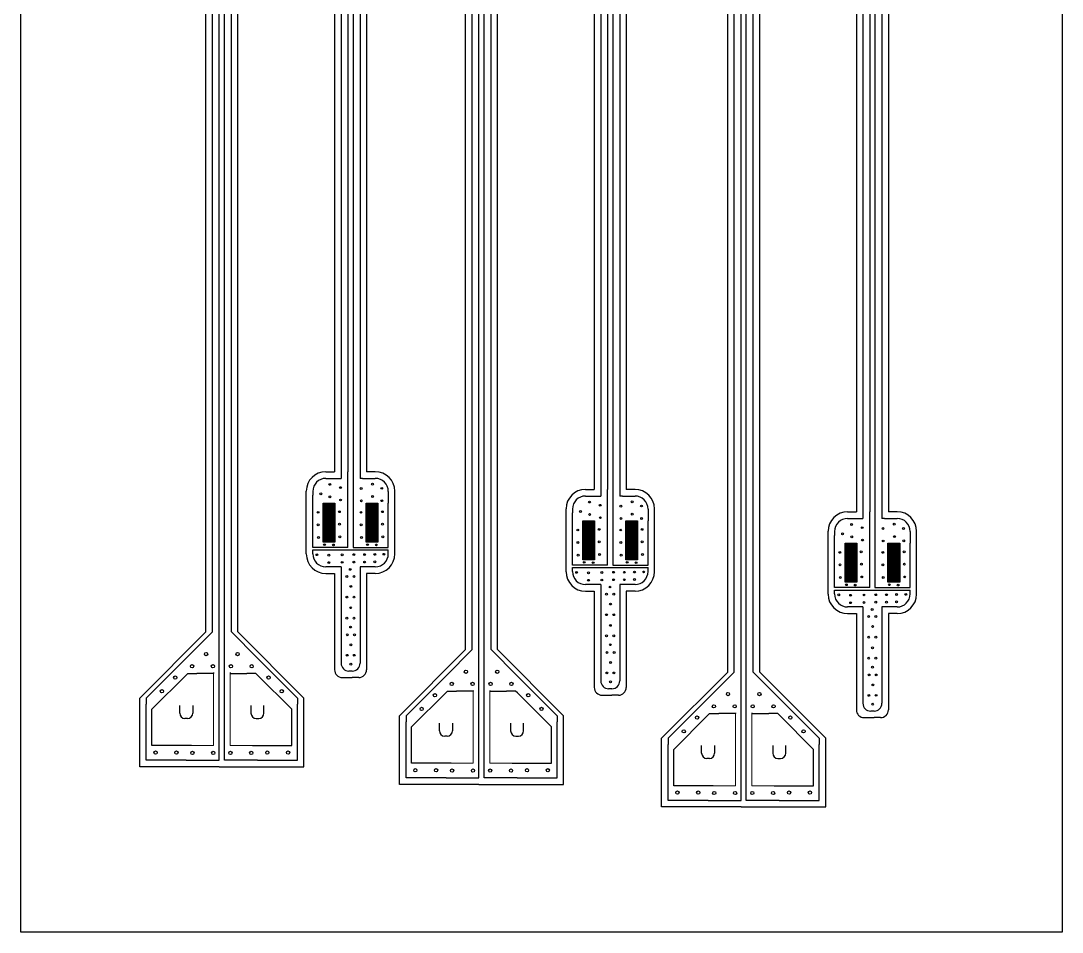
# Model space of a CAD drawing. Header units: inches. Extents: x 24.9 to 64.9, y 13.1 to 83.1.
# Drawn here: x 24.89 to 64.89, y 13.06 to 48.06 of the extents above; entities that cross this region are included whole.
import ezdxf

# ---------------------------------------------------------------- set-up
doc = ezdxf.new("R2010")
doc.units = ezdxf.units.IN
doc.header["$MEASUREMENT"] = 0
for name, color, linetype in [('Foil', 5, 'Continuous'), ('OPEN_INSULATION', 1, 'Continuous'), ('Outline', 82, 'Continuous'), ('Patterning', 40, 'Continuous')]:
    doc.layers.add(name, color=color, linetype=linetype)

msp = doc.modelspace()

# ---------------------------------------------------------------- linework, layer by layer
at = {"layer": 'Foil'}
for p, q in [((24.888, 13.064), (24.888, 83.064)), ((64.888, 83.064), (64.888, 13.064)), ((32.245, 37.589), (32.245, 67.589)), ((32.511, 37.589), (32.511, 67.589)), ((32.711, 37.589), (32.711, 67.589)), ((32.976, 37.589), (32.976, 67.589)), ((42.221, 36.91), (42.221, 66.91)), ((42.486, 36.91), (42.486, 66.91)), ((42.686, 36.91), (42.686, 66.91)), ((42.952, 36.91), (42.952, 66.91)), ((52.29, 36.05), (52.29, 66.05)), ((52.555, 36.05), (52.555, 66.05)), ((52.755, 36.05), (52.755, 66.05)), ((53.02, 36.05), (53.02, 66.05)), ((37.189, 60.748), (37.189, 30.748)), ((37.454, 60.748), (37.454, 30.748)), ((37.654, 60.748), (37.654, 30.748)), ((37.919, 60.748), (37.919, 30.748)), ((47.165, 60.069), (47.165, 30.069)), ((47.43, 60.069), (47.43, 30.069)), ((47.63, 60.069), (47.63, 30.069)), ((47.895, 60.069), (47.895, 30.069)), ((57.233, 59.209), (57.233, 29.209)), ((57.498, 59.209), (57.498, 29.209)), ((57.698, 59.209), (57.698, 29.209)), ((57.964, 59.209), (57.964, 29.209)), ((32.245, 24.593), (32.245, 37.589)), ((32.511, 24.593), (32.511, 37.589)), ((32.711, 24.593), (32.711, 37.589)), ((32.976, 24.593), (32.976, 37.589)), ((42.221, 23.914), (42.221, 36.91)), ((42.486, 23.914), (42.486, 36.91)), ((42.686, 23.914), (42.686, 36.91)), ((42.952, 23.914), (42.952, 36.91)), ((52.29, 23.054), (52.29, 36.05)), ((52.555, 23.054), (52.555, 36.05)), ((52.755, 23.054), (52.755, 36.05)), ((53.02, 23.054), (53.02, 36.05)), ((36.604, 30.493), (37.189, 30.493)), ((37.189, 30.748), (37.189, 30.493)), ((37.454, 27.843), (37.454, 30.748)), ((37.654, 30.748), (37.654, 27.843)), ((37.919, 30.748), (37.919, 30.493)), ((38.019, 30.493), (37.919, 30.493)), ((38.019, 30.493), (38.504, 30.493)), ((47.165, 30.069), (47.165, 29.814)), ((47.43, 27.164), (47.43, 30.069)), ((47.63, 30.069), (47.63, 27.164)), ((47.895, 30.069), (47.895, 29.814)), ((36.104, 29.993), (36.104, 29.843)), ((36.104, 29.543), (36.104, 29.843)), ((39.004, 29.993), (39.004, 29.843)), ((39.004, 29.843), (39.004, 29.743)), ((39.004, 29.743), (39.004, 29.543)), ((46.58, 29.814), (47.165, 29.814)), ((47.995, 29.814), (47.895, 29.814)), ((47.995, 29.814), (48.48, 29.814)), ((36.104, 28.043), (36.104, 29.543)), ((39.004, 28.043), (39.004, 29.543)), ((46.08, 29.314), (46.08, 29.164)), ((48.98, 29.314), (48.98, 29.164)), ((57.233, 29.209), (57.233, 28.954)), ((57.498, 26.304), (57.498, 29.209)), ((57.698, 29.209), (57.698, 26.304)), ((57.964, 29.209), (57.964, 28.954)), ((46.08, 28.864), (46.08, 29.164)), ((46.08, 27.364), (46.08, 28.864)), ((48.98, 29.164), (48.98, 29.064)), ((48.98, 29.064), (48.98, 28.864)), ((48.98, 27.364), (48.98, 28.864)), ((56.648, 28.954), (57.233, 28.954)), ((58.064, 28.954), (57.964, 28.954)), ((58.064, 28.954), (58.548, 28.954)), ((56.148, 28.454), (56.148, 28.304)), ((59.048, 28.454), (59.048, 28.304)), ((36.104, 27.893), (36.104, 28.043)), ((39.004, 27.893), (39.004, 28.043)), ((56.148, 28.004), (56.148, 28.304)), ((56.148, 26.504), (56.148, 28.004)), ((59.048, 28.304), (59.048, 28.204)), ((59.048, 28.204), (59.048, 28.004)), ((59.048, 26.504), (59.048, 28.004)), ((36.104, 27.843), (36.104, 27.893)), ((37.354, 27.843), (36.104, 27.843)), ((36.104, 27.743), (39.004, 27.743)), ((36.104, 27.593), (36.104, 27.743)), ((37.454, 27.843), (37.354, 27.843)), ((37.654, 27.843), (37.754, 27.843)), ((37.754, 27.843), (39.004, 27.843)), ((39.004, 27.843), (39.004, 27.893)), ((39.004, 27.593), (39.004, 27.743)), ((46.08, 27.214), (46.08, 27.364)), ((46.08, 27.164), (46.08, 27.214)), ((48.98, 27.214), (48.98, 27.364)), ((48.98, 27.164), (48.98, 27.214)), ((37.189, 27.093), (36.604, 27.093)), ((37.189, 27.093), (37.189, 24.393)), ((37.919, 27.093), (37.919, 24.393)), ((38.504, 27.093), (37.919, 27.093)), ((47.33, 27.164), (46.08, 27.164)), ((46.08, 27.064), (48.98, 27.064)), ((46.08, 26.914), (46.08, 27.064)), ((47.43, 27.164), (47.33, 27.164)), ((47.63, 27.164), (47.73, 27.164)), ((47.73, 27.164), (48.98, 27.164)), ((48.98, 26.914), (48.98, 27.064)), ((47.165, 26.414), (46.58, 26.414)), ((47.165, 26.414), (47.165, 23.714)), ((47.895, 26.414), (47.895, 23.714)), ((48.48, 26.414), (47.895, 26.414)), ((56.148, 26.354), (56.148, 26.504)), ((59.048, 26.354), (59.048, 26.504)), ((56.148, 26.304), (56.148, 26.354)), ((57.398, 26.304), (56.148, 26.304)), ((56.148, 26.204), (59.048, 26.204)), ((56.148, 26.054), (56.148, 26.204)), ((57.498, 26.304), (57.398, 26.304)), ((57.698, 26.304), (57.798, 26.304)), ((57.798, 26.304), (59.048, 26.304)), ((59.048, 26.304), (59.048, 26.354)), ((59.048, 26.054), (59.048, 26.204)), ((57.233, 25.554), (56.648, 25.554)), ((57.233, 25.554), (57.233, 22.854)), ((57.964, 25.554), (57.964, 22.854)), ((58.548, 25.554), (57.964, 25.554)), ((32.245, 24.593), (31.245, 23.593)), ((32.511, 23.593), (32.511, 24.593)), ((32.711, 23.593), (32.711, 24.593)), ((32.976, 24.593), (33.976, 23.593)), ((37.919, 24.393), (37.919, 23.393)), ((42.221, 23.914), (41.221, 22.914)), ((42.486, 22.914), (42.486, 23.914)), ((42.686, 22.914), (42.686, 23.914)), ((42.952, 23.914), (43.952, 22.914)), ((47.895, 23.714), (47.895, 22.714)), ((32.511, 19.666), (32.511, 23.593)), ((32.711, 19.666), (32.711, 23.593)), ((37.619, 23.093), (37.489, 23.093)), ((42.486, 18.988), (42.486, 22.914)), ((42.686, 18.988), (42.686, 22.914)), ((52.29, 23.054), (51.29, 22.054)), ((52.555, 22.054), (52.555, 23.054)), ((52.755, 22.054), (52.755, 23.054)), ((53.02, 23.054), (54.02, 22.054)), ((57.964, 22.854), (57.964, 21.854)), ((47.595, 22.414), (47.465, 22.414)), ((52.555, 18.127), (52.555, 22.054)), ((52.755, 18.127), (52.755, 22.054)), ((29.709, 19.666), (29.709, 21.815)), ((35.512, 19.666), (35.512, 21.815)), ((57.664, 21.554), (57.533, 21.554)), ((39.685, 18.988), (39.685, 21.137)), ((45.488, 18.988), (45.488, 21.137)), ((49.753, 18.127), (49.753, 20.276)), ((55.556, 18.127), (55.556, 20.276)), ((31.245, 19.666), (29.709, 19.666)), ((31.245, 19.666), (32.311, 19.666)), ((32.311, 19.666), (32.341, 19.666)), ((32.341, 19.666), (32.511, 19.666)), ((32.88, 19.666), (32.711, 19.666)), ((32.91, 19.666), (32.88, 19.666)), ((33.976, 19.666), (32.91, 19.666)), ((33.976, 19.666), (35.512, 19.666)), ((41.221, 18.988), (39.685, 18.988)), ((41.221, 18.988), (42.287, 18.988)), ((42.287, 18.988), (42.317, 18.988)), ((42.317, 18.988), (42.486, 18.988)), ((42.856, 18.988), (42.686, 18.988)), ((42.886, 18.988), (42.856, 18.988)), ((43.952, 18.988), (42.886, 18.988)), ((43.952, 18.988), (45.488, 18.988)), ((51.29, 18.127), (49.753, 18.127)), ((51.29, 18.127), (52.355, 18.127)), ((52.355, 18.127), (52.385, 18.127)), ((52.385, 18.127), (52.555, 18.127)), ((52.925, 18.127), (52.755, 18.127)), ((52.955, 18.127), (52.925, 18.127)), ((54.02, 18.127), (52.955, 18.127)), ((54.02, 18.127), (55.556, 18.127)), ((64.888, 13.064), (24.888, 13.064))]:
    msp.add_line(p, q, dxfattribs=at)
for points in [[(37.189, 24.393), (37.189, 23.393)], [(47.165, 23.714), (47.165, 22.714)], [(31.245, 23.593), (29.709, 22.057), (29.709, 21.815)], [(33.976, 23.593), (35.512, 22.057), (35.512, 21.815)], [(41.221, 22.914), (39.685, 21.378), (39.685, 21.137)], [(43.952, 22.914), (45.488, 21.378), (45.488, 21.137)], [(57.233, 22.854), (57.233, 21.854)], [(51.29, 22.054), (49.753, 20.518), (49.753, 20.276)], [(54.02, 22.054), (55.556, 20.518), (55.556, 20.276)]]:
    msp.add_lwpolyline(points, dxfattribs=at)
for centre in [(36.756, 30.261), (37.167, 30.139), (37.962, 30.105), (38.394, 30.271), (38.751, 30.109), (36.41, 29.901), (36.762, 29.784), (37.173, 29.662), (37.968, 29.628), (38.401, 29.794), (38.757, 29.633), (46.732, 29.582), (48.37, 29.592), (36.305, 29.188), (37.126, 29.212), (37.955, 29.188), (38.776, 29.212), (46.386, 29.222), (47.143, 29.46), (47.937, 29.426), (48.727, 29.431), (46.738, 29.105), (47.149, 28.983), (47.943, 28.949), (48.376, 29.115), (48.733, 28.954), (36.311, 28.711), (37.132, 28.735), (37.961, 28.711), (38.782, 28.735), (46.28, 28.509), (47.102, 28.533), (47.93, 28.509), (48.752, 28.533), (56.8, 28.722), (57.211, 28.6), (58.006, 28.565), (58.439, 28.732), (58.795, 28.57), (36.323, 28.222), (37.144, 28.246), (37.973, 28.222), (38.794, 28.246), (46.287, 28.032), (47.108, 28.056), (47.937, 28.032), (48.758, 28.056), (56.455, 28.361), (56.806, 28.245), (57.218, 28.123), (58.012, 28.088), (58.445, 28.255), (58.801, 28.093), (36.555, 27.947), (36.895, 27.935), (38.205, 27.947), (38.486, 27.574), (38.545, 27.935), (38.837, 27.577), (47.12, 27.568), (48.77, 27.568), (56.349, 27.649), (57.17, 27.673), (57.999, 27.649), (58.82, 27.673), (36.262, 27.56), (36.718, 27.543), (36.718, 27.257), (37.233, 27.554), (37.233, 27.268), (37.682, 27.564), (37.682, 27.278), (38.094, 27.564), (38.094, 27.278), (38.486, 27.288), (46.299, 27.543), (46.531, 27.268), (46.871, 27.256), (47.949, 27.543), (48.181, 27.268), (48.521, 27.256), (56.355, 27.172), (57.176, 27.196), (58.005, 27.172), (58.826, 27.196), (37.544, 26.998), (46.238, 26.882), (46.694, 26.865), (47.208, 26.875), (47.658, 26.885), (48.07, 26.885), (48.462, 26.895), (48.812, 26.899), (37.411, 26.725), (37.686, 26.725), (46.694, 26.579), (47.208, 26.589), (47.658, 26.599), (48.07, 26.599), (48.462, 26.609), (56.367, 26.683), (56.599, 26.408), (56.94, 26.396), (57.189, 26.707), (58.017, 26.683), (58.249, 26.408), (58.59, 26.396), (58.839, 26.707), (37.565, 26.343), (47.387, 26.046), (47.52, 26.32), (47.662, 26.047), (56.306, 26.021), (56.763, 26.004), (57.277, 26.014), (57.726, 26.024), (58.139, 26.024), (58.53, 26.035), (58.881, 26.038), (37.411, 25.934), (37.686, 25.935), (47.541, 25.665), (56.763, 25.718), (57.277, 25.728), (57.726, 25.739), (58.139, 25.739), (58.53, 25.749), (37.559, 25.525), (47.387, 25.255), (47.662, 25.256), (57.456, 25.185), (57.588, 25.459), (57.731, 25.186), (37.411, 25.125), (37.556, 24.783), (37.686, 25.125), (47.535, 24.846), (57.609, 24.804), (37.43, 24.482), (37.705, 24.483), (47.387, 24.446), (47.662, 24.447), (57.456, 24.395), (57.731, 24.395), (37.569, 24.099), (47.532, 24.105), (57.603, 23.986), (37.421, 23.698), (37.696, 23.699), (47.405, 23.803), (47.68, 23.804), (57.456, 23.585), (57.731, 23.586), (37.566, 23.357), (47.544, 23.42), (57.6, 23.244), (47.396, 23.02), (47.672, 23.02), (57.474, 22.943), (57.749, 22.943), (47.541, 22.678), (57.613, 22.559), (57.465, 22.159), (57.74, 22.16), (57.61, 21.818)]:
    msp.add_circle(centre, 0.0349, dxfattribs=at)
at = {"layer": 'Foil', "linetype": 'Continuous'}
for centre in [(32.007, 23.745), (33.214, 23.745), (31.465, 23.276), (32.265, 23.276), (32.956, 23.276), (33.756, 23.276), (30.819, 22.843), (34.403, 22.843), (41.983, 23.067), (43.19, 23.067), (41.44, 22.597), (42.24, 22.597), (42.932, 22.597), (43.732, 22.597), (30.309, 22.316), (34.912, 22.316), (40.794, 22.164), (44.378, 22.164), (52.051, 22.206), (53.258, 22.206), (40.285, 21.638), (44.888, 21.638), (51.509, 21.737), (52.309, 21.737), (53.001, 21.737), (53.801, 21.737), (50.863, 21.304), (54.447, 21.304), (50.354, 20.777), (54.956, 20.777), (30.065, 19.963), (30.865, 19.963), (31.48, 19.949), (32.28, 19.949), (32.941, 19.949), (33.741, 19.949), (34.356, 19.963), (35.156, 19.963), (40.041, 19.284), (40.841, 19.284), (41.456, 19.27), (42.256, 19.27), (42.917, 19.27), (43.717, 19.27), (44.332, 19.284), (45.132, 19.284), (50.109, 18.424), (50.909, 18.424), (51.524, 18.409), (52.324, 18.409), (52.986, 18.409), (53.786, 18.409), (54.4, 18.424), (55.2, 18.424)]:
    msp.add_circle(centre, 0.0626, dxfattribs=at)
at = {"layer": 'Foil'}
for centre, radius, start, end in [((36.604, 29.993), 0.5, 90, 180), ((38.504, 29.993), 0.5, 0, 90), ((46.58, 29.314), 0.5, 90, 180), ((48.48, 29.314), 0.5, 0, 90), ((56.648, 28.454), 0.5, 90, 180), ((58.548, 28.454), 0.5, 0, 90), ((36.604, 27.593), 0.5, 180, 270), ((38.504, 27.593), 0.5, 270, 0), ((46.58, 26.914), 0.5, 180, 270), ((48.48, 26.914), 0.5, 270, 0), ((56.648, 26.054), 0.5, 180, 270), ((58.548, 26.054), 0.5, 270, 0), ((37.489, 23.393), 0.3, 180, 270), ((37.619, 23.393), 0.3, 270, 0), ((47.465, 22.714), 0.3, 180, 270), ((47.595, 22.714), 0.3, 270, 0), ((57.533, 21.854), 0.3, 180, 270), ((57.664, 21.854), 0.3, 270, 0)]:
    msp.add_arc(centre, radius, start, end, dxfattribs=at)
at = {"layer": 'OPEN_INSULATION'}
for p, q in [((24.888, 13.064), (24.888, 83.064)), ((64.888, 83.064), (64.888, 13.064)), ((36.504, 29.543), (36.954, 29.543)), ((36.504, 28.043), (36.504, 29.543)), ((36.954, 29.543), (36.954, 28.043)), ((38.154, 29.543), (38.604, 29.543)), ((38.154, 28.043), (38.154, 29.543)), ((38.604, 29.543), (38.604, 28.043)), ((46.48, 28.864), (46.93, 28.864)), ((46.48, 27.364), (46.48, 28.864)), ((46.93, 28.864), (46.93, 27.364)), ((48.13, 28.864), (48.58, 28.864)), ((48.13, 27.364), (48.13, 28.864)), ((48.58, 28.864), (48.58, 27.364)), ((36.954, 28.043), (36.504, 28.043)), ((38.604, 28.043), (38.154, 28.043)), ((56.548, 28.004), (56.998, 28.004)), ((56.548, 26.504), (56.548, 28.004)), ((56.998, 28.004), (56.998, 26.504)), ((58.198, 28.004), (58.648, 28.004)), ((58.198, 26.504), (58.198, 28.004)), ((58.648, 28.004), (58.648, 26.504)), ((46.93, 27.364), (46.48, 27.364)), ((48.58, 27.364), (48.13, 27.364)), ((56.998, 26.504), (56.548, 26.504)), ((58.648, 26.504), (58.198, 26.504)), ((29.925, 21.625), (31.236, 22.936)), ((31.236, 22.936), (31.302, 23.002)), ((31.302, 23.002), (31.651, 23.002)), ((32.294, 23.002), (31.651, 23.002)), ((32.294, 23.031), (32.294, 23.002)), ((32.928, 23.031), (32.928, 23.002)), ((32.928, 23.002), (33.57, 23.002)), ((33.919, 23.002), (33.57, 23.002)), ((33.985, 22.936), (33.919, 23.002)), ((35.296, 21.625), (33.985, 22.936)), ((39.901, 20.947), (41.212, 22.257)), ((41.212, 22.257), (41.277, 22.323)), ((41.277, 22.323), (41.627, 22.323)), ((42.269, 22.323), (41.627, 22.323)), ((42.269, 22.352), (42.269, 22.323)), ((42.903, 22.352), (42.903, 22.323)), ((42.903, 22.323), (43.546, 22.323)), ((43.895, 22.323), (43.546, 22.323)), ((43.961, 22.257), (43.895, 22.323)), ((45.272, 20.947), (43.961, 22.257)), ((29.925, 20.228), (29.925, 21.625)), ((35.296, 20.228), (35.296, 21.625)), ((49.969, 20.086), (51.28, 21.397)), ((51.28, 21.397), (51.346, 21.463)), ((51.346, 21.463), (51.695, 21.463)), ((52.338, 21.463), (51.695, 21.463)), ((52.338, 21.492), (52.338, 21.463)), ((52.972, 21.492), (52.972, 21.463)), ((52.972, 21.463), (53.615, 21.463)), ((53.964, 21.463), (53.615, 21.463)), ((54.03, 21.397), (53.964, 21.463)), ((55.34, 20.086), (54.03, 21.397)), ((39.901, 19.549), (39.901, 20.947)), ((45.272, 19.549), (45.272, 20.947)), ((31.438, 20.228), (29.925, 20.228)), ((33.783, 20.228), (35.296, 20.228)), ((49.969, 18.689), (49.969, 20.086)), ((55.34, 18.689), (55.34, 20.086)), ((41.414, 19.549), (39.901, 19.549)), ((43.759, 19.549), (45.272, 19.549)), ((51.482, 18.689), (49.969, 18.689)), ((53.827, 18.689), (55.34, 18.689)), ((64.888, 13.064), (24.888, 13.064))]:
    msp.add_line(p, q, dxfattribs=at)
at = {"layer": 'OPEN_INSULATION', "linetype": 'Continuous', "lineweight": 0}
for p, q in [((32.294, 23.002), (32.294, 20.228)), ((32.928, 23.002), (32.928, 20.228)), ((42.269, 22.323), (42.269, 19.549)), ((42.903, 22.323), (42.903, 19.549)), ((52.338, 21.463), (52.338, 18.689)), ((52.972, 21.463), (52.972, 18.689)), ((32.294, 20.228), (31.438, 20.228)), ((32.928, 20.228), (33.783, 20.228)), ((42.269, 19.549), (41.414, 19.549)), ((42.903, 19.549), (43.759, 19.549)), ((52.338, 18.689), (51.482, 18.689)), ((52.972, 18.689), (53.827, 18.689))]:
    msp.add_line(p, q, dxfattribs=at)
at = {"layer": 'Outline'}
for p, q in [((24.888, 13.064), (24.888, 83.064)), ((64.888, 83.064), (64.888, 13.064)), ((31.995, 37.589), (31.995, 67.589)), ((33.226, 37.589), (33.226, 67.589)), ((41.971, 36.91), (41.971, 66.91)), ((43.202, 36.91), (43.202, 66.91)), ((52.04, 36.05), (52.04, 66.05)), ((53.27, 36.05), (53.27, 66.05)), ((36.939, 60.748), (36.939, 30.748)), ((38.169, 60.748), (38.169, 30.748)), ((46.915, 60.069), (46.915, 30.069)), ((48.145, 60.069), (48.145, 30.069)), ((56.983, 59.209), (56.983, 29.209)), ((58.214, 59.209), (58.214, 29.209)), ((31.995, 24.593), (31.995, 37.589)), ((33.226, 24.593), (33.226, 37.589)), ((41.971, 23.914), (41.971, 36.91)), ((43.202, 23.914), (43.202, 36.91)), ((52.04, 23.054), (52.04, 36.05)), ((53.27, 23.054), (53.27, 36.05)), ((36.604, 30.748), (36.939, 30.748)), ((38.504, 30.748), (38.169, 30.748)), ((46.58, 30.069), (46.915, 30.069)), ((48.48, 30.069), (48.145, 30.069)), ((35.854, 27.588), (35.854, 29.998)), ((39.254, 28.088), (39.254, 29.998)), ((45.83, 26.909), (45.83, 29.319)), ((49.23, 27.409), (49.23, 29.319)), ((56.648, 29.209), (56.983, 29.209)), ((58.548, 29.209), (58.214, 29.209)), ((55.898, 26.049), (55.898, 28.459)), ((59.298, 26.549), (59.298, 28.459)), ((39.254, 27.588), (39.254, 28.088)), ((49.23, 26.909), (49.23, 27.409)), ((36.604, 26.838), (36.939, 26.838)), ((36.939, 26.838), (36.939, 24.393)), ((38.504, 26.838), (38.169, 26.838)), ((38.169, 26.838), (38.169, 24.393)), ((59.298, 26.049), (59.298, 26.549)), ((46.58, 26.159), (46.915, 26.159)), ((46.915, 26.159), (46.915, 23.714)), ((48.48, 26.159), (48.145, 26.159)), ((48.145, 26.159), (48.145, 23.714)), ((56.648, 25.299), (56.983, 25.299)), ((56.983, 25.299), (56.983, 22.854)), ((58.548, 25.299), (58.214, 25.299)), ((58.214, 25.299), (58.214, 22.854)), ((31.995, 24.593), (29.459, 22.057)), ((33.226, 24.593), (35.762, 22.057)), ((36.939, 24.393), (36.939, 23.393)), ((38.169, 24.393), (38.169, 23.393)), ((41.971, 23.914), (39.435, 21.378)), ((43.202, 23.914), (45.738, 21.378)), ((46.915, 23.714), (46.915, 22.714)), ((48.145, 23.714), (48.145, 22.714)), ((36.939, 23.393), (36.939, 23.143)), ((38.169, 23.393), (38.169, 23.143)), ((37.239, 22.843), (37.489, 22.843)), ((37.489, 22.843), (37.619, 22.843)), ((37.869, 22.843), (37.619, 22.843)), ((52.04, 23.054), (49.503, 20.518)), ((53.27, 23.054), (55.806, 20.518)), ((56.983, 22.854), (56.983, 21.854)), ((58.214, 22.854), (58.214, 21.854)), ((46.915, 22.714), (46.915, 22.464)), ((48.145, 22.714), (48.145, 22.464)), ((29.459, 19.416), (29.459, 22.057)), ((35.762, 19.416), (35.762, 22.057)), ((47.215, 22.164), (47.465, 22.164)), ((47.465, 22.164), (47.595, 22.164)), ((47.845, 22.164), (47.595, 22.164)), ((30.994, 21.523), (30.994, 21.773)), ((31.494, 21.773), (31.494, 21.523)), ((33.728, 21.773), (33.728, 21.523)), ((34.228, 21.523), (34.228, 21.773)), ((56.983, 21.854), (56.983, 21.604)), ((58.214, 21.854), (58.214, 21.604)), ((30.994, 21.473), (30.994, 21.523)), ((31.244, 21.273), (31.194, 21.273)), ((31.294, 21.273), (31.244, 21.273)), ((31.494, 21.523), (31.494, 21.473)), ((33.728, 21.523), (33.728, 21.473)), ((33.928, 21.273), (33.978, 21.273)), ((33.978, 21.273), (34.028, 21.273)), ((34.228, 21.473), (34.228, 21.523)), ((39.435, 18.738), (39.435, 21.378)), ((45.738, 18.738), (45.738, 21.378)), ((57.283, 21.304), (57.533, 21.304)), ((57.533, 21.304), (57.664, 21.304)), ((57.914, 21.304), (57.664, 21.304)), ((40.969, 20.844), (40.969, 21.094)), ((40.969, 20.794), (40.969, 20.844)), ((41.469, 21.094), (41.469, 20.844)), ((41.469, 20.844), (41.469, 20.794)), ((43.703, 21.094), (43.703, 20.844)), ((43.703, 20.844), (43.703, 20.794)), ((44.203, 20.844), (44.203, 21.094)), ((44.203, 20.794), (44.203, 20.844)), ((41.219, 20.594), (41.169, 20.594)), ((41.269, 20.594), (41.219, 20.594)), ((43.903, 20.594), (43.953, 20.594)), ((43.953, 20.594), (44.003, 20.594)), ((49.503, 17.877), (49.503, 20.518)), ((55.806, 17.877), (55.806, 20.518)), ((51.038, 19.984), (51.038, 20.234)), ((51.538, 20.234), (51.538, 19.984)), ((53.772, 20.234), (53.772, 19.984)), ((54.272, 19.984), (54.272, 20.234)), ((51.038, 19.934), (51.038, 19.984)), ((51.288, 19.734), (51.238, 19.734)), ((51.338, 19.734), (51.288, 19.734)), ((51.538, 19.984), (51.538, 19.934)), ((53.772, 19.984), (53.772, 19.934)), ((53.972, 19.734), (54.022, 19.734)), ((54.022, 19.734), (54.072, 19.734)), ((54.272, 19.934), (54.272, 19.984)), ((29.709, 19.416), (29.459, 19.416)), ((32.511, 19.416), (29.709, 19.416)), ((32.511, 19.416), (32.711, 19.416)), ((32.711, 19.416), (35.512, 19.416)), ((35.512, 19.416), (35.762, 19.416)), ((39.685, 18.738), (39.435, 18.738)), ((42.486, 18.738), (39.685, 18.738)), ((42.486, 18.738), (42.686, 18.738)), ((42.686, 18.738), (45.488, 18.738)), ((45.488, 18.738), (45.738, 18.738)), ((49.753, 17.877), (49.503, 17.877)), ((52.555, 17.877), (49.753, 17.877)), ((52.555, 17.877), (52.755, 17.877)), ((52.755, 17.877), (55.556, 17.877)), ((55.556, 17.877), (55.806, 17.877)), ((64.888, 13.064), (24.888, 13.064))]:
    msp.add_line(p, q, dxfattribs=at)
for centre, radius, start, end in [((36.604, 29.998), 0.75, 90, 180), ((38.504, 29.998), 0.75, 360, 90), ((46.58, 29.319), 0.75, 90, 180), ((48.48, 29.319), 0.75, 360, 90), ((56.648, 28.459), 0.75, 90, 180), ((58.548, 28.459), 0.75, 360, 90), ((36.604, 27.588), 0.75, 180, 270), ((38.504, 27.588), 0.75, 270, 0), ((46.58, 26.909), 0.75, 180, 270), ((48.48, 26.909), 0.75, 270, 0), ((56.648, 26.049), 0.75, 180, 270), ((58.548, 26.049), 0.75, 270, 0), ((37.239, 23.143), 0.3, 180, 270), ((37.869, 23.143), 0.3, 270, 0), ((47.215, 22.464), 0.3, 180, 270), ((47.845, 22.464), 0.3, 270, 0), ((57.283, 21.604), 0.3, 180, 270), ((57.914, 21.604), 0.3, 270, 0), ((31.194, 21.473), 0.2, 180, 270), ((31.294, 21.473), 0.2, 270, 0), ((33.928, 21.473), 0.2, 180, 270), ((34.028, 21.473), 0.2, 270, 0), ((41.169, 20.794), 0.2, 180, 270), ((41.269, 20.794), 0.2, 270, 0), ((43.903, 20.794), 0.2, 180, 270), ((44.003, 20.794), 0.2, 270, 0), ((51.238, 19.934), 0.2, 180, 270), ((51.338, 19.934), 0.2, 270, 0), ((53.972, 19.934), 0.2, 180, 270), ((54.072, 19.934), 0.2, 270, 0)]:
    msp.add_arc(centre, radius, start, end, dxfattribs=at)
at = {"layer": 'Patterning'}
for p, q in [((24.888, 13.064), (24.888, 83.064)), ((64.888, 83.064), (64.888, 13.064)), ((36.954, 29.493), (36.504, 29.493)), ((36.954, 29.443), (36.504, 29.443)), ((36.954, 29.393), (36.504, 29.393)), ((36.954, 29.343), (36.504, 29.343)), ((36.954, 29.293), (36.504, 29.293)), ((36.954, 29.243), (36.504, 29.243)), ((36.554, 28.043), (36.554, 29.543)), ((36.604, 28.043), (36.604, 29.543)), ((36.654, 28.043), (36.654, 29.543)), ((36.704, 28.043), (36.704, 29.543)), ((36.754, 28.043), (36.754, 29.543)), ((36.804, 28.043), (36.804, 29.543)), ((36.854, 28.043), (36.854, 29.543)), ((36.904, 28.043), (36.904, 29.543)), ((38.604, 29.493), (38.154, 29.493)), ((38.604, 29.443), (38.154, 29.443)), ((38.604, 29.393), (38.154, 29.393)), ((38.604, 29.343), (38.154, 29.343)), ((38.604, 29.293), (38.154, 29.293)), ((38.604, 29.243), (38.154, 29.243)), ((38.204, 28.043), (38.204, 29.543)), ((38.254, 28.043), (38.254, 29.543)), ((38.304, 28.043), (38.304, 29.543)), ((38.354, 28.043), (38.354, 29.543)), ((38.404, 28.043), (38.404, 29.543)), ((38.454, 28.043), (38.454, 29.543)), ((38.504, 28.043), (38.504, 29.543)), ((38.554, 28.043), (38.554, 29.543)), ((36.954, 29.193), (36.504, 29.193)), ((36.954, 29.143), (36.504, 29.143)), ((36.954, 29.093), (36.504, 29.093)), ((36.954, 29.043), (36.504, 29.043)), ((36.954, 28.993), (36.504, 28.993)), ((36.954, 28.943), (36.504, 28.943)), ((36.954, 28.893), (36.504, 28.893)), ((36.954, 28.843), (36.504, 28.843)), ((38.604, 29.193), (38.154, 29.193)), ((38.604, 29.143), (38.154, 29.143)), ((38.604, 29.093), (38.154, 29.093)), ((38.604, 29.043), (38.154, 29.043)), ((38.604, 28.993), (38.154, 28.993)), ((38.604, 28.943), (38.154, 28.943)), ((38.604, 28.893), (38.154, 28.893)), ((38.604, 28.843), (38.154, 28.843)), ((46.93, 28.814), (46.48, 28.814)), ((46.53, 27.364), (46.53, 28.864)), ((46.58, 27.364), (46.58, 28.864)), ((46.63, 27.364), (46.63, 28.864)), ((46.68, 27.364), (46.68, 28.864)), ((46.73, 27.364), (46.73, 28.864)), ((46.78, 27.364), (46.78, 28.864)), ((46.83, 27.364), (46.83, 28.864)), ((46.88, 27.364), (46.88, 28.864)), ((48.58, 28.814), (48.13, 28.814)), ((48.18, 27.364), (48.18, 28.864)), ((48.23, 27.364), (48.23, 28.864)), ((48.28, 27.364), (48.28, 28.864)), ((48.33, 27.364), (48.33, 28.864)), ((48.38, 27.364), (48.38, 28.864)), ((48.43, 27.364), (48.43, 28.864)), ((48.48, 27.364), (48.48, 28.864)), ((48.53, 27.364), (48.53, 28.864)), ((36.954, 28.793), (36.504, 28.793)), ((36.954, 28.743), (36.504, 28.743)), ((36.954, 28.693), (36.504, 28.693)), ((36.954, 28.643), (36.504, 28.643)), ((36.954, 28.593), (36.504, 28.593)), ((36.954, 28.543), (36.504, 28.543)), ((36.954, 28.493), (36.504, 28.493)), ((36.954, 28.443), (36.504, 28.443)), ((38.604, 28.793), (38.154, 28.793)), ((38.604, 28.743), (38.154, 28.743)), ((38.604, 28.693), (38.154, 28.693)), ((38.604, 28.643), (38.154, 28.643)), ((38.604, 28.593), (38.154, 28.593)), ((38.604, 28.543), (38.154, 28.543)), ((38.604, 28.493), (38.154, 28.493)), ((38.604, 28.443), (38.154, 28.443)), ((46.93, 28.764), (46.48, 28.764)), ((46.93, 28.714), (46.48, 28.714)), ((46.93, 28.664), (46.48, 28.664)), ((46.93, 28.614), (46.48, 28.614)), ((46.93, 28.564), (46.48, 28.564)), ((46.93, 28.514), (46.48, 28.514)), ((46.93, 28.464), (46.48, 28.464)), ((46.93, 28.414), (46.48, 28.414)), ((48.58, 28.764), (48.13, 28.764)), ((48.58, 28.714), (48.13, 28.714)), ((48.58, 28.664), (48.13, 28.664)), ((48.58, 28.614), (48.13, 28.614)), ((48.58, 28.564), (48.13, 28.564)), ((48.58, 28.514), (48.13, 28.514)), ((48.58, 28.464), (48.13, 28.464)), ((48.58, 28.414), (48.13, 28.414)), ((36.954, 28.393), (36.504, 28.393)), ((36.954, 28.343), (36.504, 28.343)), ((36.954, 28.293), (36.504, 28.293)), ((36.954, 28.243), (36.504, 28.243)), ((36.954, 28.193), (36.504, 28.193)), ((36.954, 28.143), (36.504, 28.143)), ((36.954, 28.093), (36.504, 28.093)), ((38.604, 28.393), (38.154, 28.393)), ((38.604, 28.343), (38.154, 28.343)), ((38.604, 28.293), (38.154, 28.293)), ((38.604, 28.243), (38.154, 28.243)), ((38.604, 28.193), (38.154, 28.193)), ((38.604, 28.143), (38.154, 28.143)), ((38.604, 28.093), (38.154, 28.093)), ((46.93, 28.364), (46.48, 28.364)), ((46.93, 28.314), (46.48, 28.314)), ((46.93, 28.264), (46.48, 28.264)), ((46.93, 28.214), (46.48, 28.214)), ((46.93, 28.164), (46.48, 28.164)), ((46.93, 28.114), (46.48, 28.114)), ((46.93, 28.064), (46.48, 28.064)), ((46.93, 28.014), (46.48, 28.014)), ((48.58, 28.364), (48.13, 28.364)), ((48.58, 28.314), (48.13, 28.314)), ((48.58, 28.264), (48.13, 28.264)), ((48.58, 28.214), (48.13, 28.214)), ((48.58, 28.164), (48.13, 28.164)), ((48.58, 28.114), (48.13, 28.114)), ((48.58, 28.064), (48.13, 28.064)), ((48.58, 28.014), (48.13, 28.014)), ((56.598, 26.504), (56.598, 28.004)), ((56.648, 26.504), (56.648, 28.004)), ((56.698, 26.504), (56.698, 28.004)), ((56.748, 26.504), (56.748, 28.004)), ((56.798, 26.504), (56.798, 28.004)), ((56.848, 26.504), (56.848, 28.004)), ((56.898, 26.504), (56.898, 28.004)), ((56.948, 26.504), (56.948, 28.004)), ((58.248, 26.504), (58.248, 28.004)), ((58.298, 26.504), (58.298, 28.004)), ((58.348, 26.504), (58.348, 28.004)), ((58.398, 26.504), (58.398, 28.004)), ((58.448, 26.504), (58.448, 28.004)), ((58.498, 26.504), (58.498, 28.004)), ((58.548, 26.504), (58.548, 28.004)), ((58.598, 26.504), (58.598, 28.004)), ((46.93, 27.964), (46.48, 27.964)), ((46.93, 27.914), (46.48, 27.914)), ((46.93, 27.864), (46.48, 27.864)), ((46.93, 27.814), (46.48, 27.814)), ((46.93, 27.764), (46.48, 27.764)), ((46.93, 27.714), (46.48, 27.714)), ((46.93, 27.664), (46.48, 27.664)), ((46.93, 27.614), (46.48, 27.614)), ((48.58, 27.964), (48.13, 27.964)), ((48.58, 27.914), (48.13, 27.914)), ((48.58, 27.864), (48.13, 27.864)), ((48.58, 27.814), (48.13, 27.814)), ((48.58, 27.764), (48.13, 27.764)), ((48.58, 27.714), (48.13, 27.714)), ((48.58, 27.664), (48.13, 27.664)), ((48.58, 27.614), (48.13, 27.614)), ((56.998, 27.954), (56.548, 27.954)), ((56.998, 27.904), (56.548, 27.904)), ((56.998, 27.854), (56.548, 27.854)), ((56.998, 27.804), (56.548, 27.804)), ((56.998, 27.754), (56.548, 27.754)), ((56.998, 27.704), (56.548, 27.704)), ((56.998, 27.654), (56.548, 27.654)), ((56.998, 27.604), (56.548, 27.604)), ((58.648, 27.954), (58.198, 27.954)), ((58.648, 27.904), (58.198, 27.904)), ((58.648, 27.854), (58.198, 27.854)), ((58.648, 27.804), (58.198, 27.804)), ((58.648, 27.754), (58.198, 27.754)), ((58.648, 27.704), (58.198, 27.704)), ((58.648, 27.654), (58.198, 27.654)), ((58.648, 27.604), (58.198, 27.604)), ((46.93, 27.564), (46.48, 27.564)), ((46.93, 27.514), (46.48, 27.514)), ((46.93, 27.464), (46.48, 27.464)), ((46.93, 27.414), (46.48, 27.414)), ((48.58, 27.564), (48.13, 27.564)), ((48.58, 27.514), (48.13, 27.514)), ((48.58, 27.464), (48.13, 27.464)), ((48.58, 27.414), (48.13, 27.414)), ((56.998, 27.554), (56.548, 27.554)), ((56.998, 27.504), (56.548, 27.504)), ((56.998, 27.454), (56.548, 27.454)), ((56.998, 27.404), (56.548, 27.404)), ((56.998, 27.354), (56.548, 27.354)), ((56.998, 27.304), (56.548, 27.304)), ((56.998, 27.254), (56.548, 27.254)), ((56.998, 27.204), (56.548, 27.204)), ((58.648, 27.554), (58.198, 27.554)), ((58.648, 27.504), (58.198, 27.504)), ((58.648, 27.454), (58.198, 27.454)), ((58.648, 27.404), (58.198, 27.404)), ((58.648, 27.354), (58.198, 27.354)), ((58.648, 27.304), (58.198, 27.304)), ((58.648, 27.254), (58.198, 27.254)), ((58.648, 27.204), (58.198, 27.204)), ((56.998, 27.154), (56.548, 27.154)), ((56.998, 27.104), (56.548, 27.104)), ((56.998, 27.054), (56.548, 27.054)), ((56.998, 27.004), (56.548, 27.004)), ((56.998, 26.954), (56.548, 26.954)), ((56.998, 26.904), (56.548, 26.904)), ((56.998, 26.854), (56.548, 26.854)), ((56.998, 26.804), (56.548, 26.804)), ((58.648, 27.154), (58.198, 27.154)), ((58.648, 27.104), (58.198, 27.104)), ((58.648, 27.054), (58.198, 27.054)), ((58.648, 27.004), (58.198, 27.004)), ((58.648, 26.954), (58.198, 26.954)), ((58.648, 26.904), (58.198, 26.904)), ((58.648, 26.854), (58.198, 26.854)), ((58.648, 26.804), (58.198, 26.804)), ((56.998, 26.754), (56.548, 26.754)), ((56.998, 26.704), (56.548, 26.704)), ((56.998, 26.654), (56.548, 26.654)), ((56.998, 26.604), (56.548, 26.604)), ((56.998, 26.554), (56.548, 26.554)), ((58.648, 26.754), (58.198, 26.754)), ((58.648, 26.704), (58.198, 26.704)), ((58.648, 26.654), (58.198, 26.654)), ((58.648, 26.604), (58.198, 26.604)), ((58.648, 26.554), (58.198, 26.554)), ((64.888, 13.064), (24.888, 13.064))]:
    msp.add_line(p, q, dxfattribs=at)

doc.saveas('drawing.dxf')
